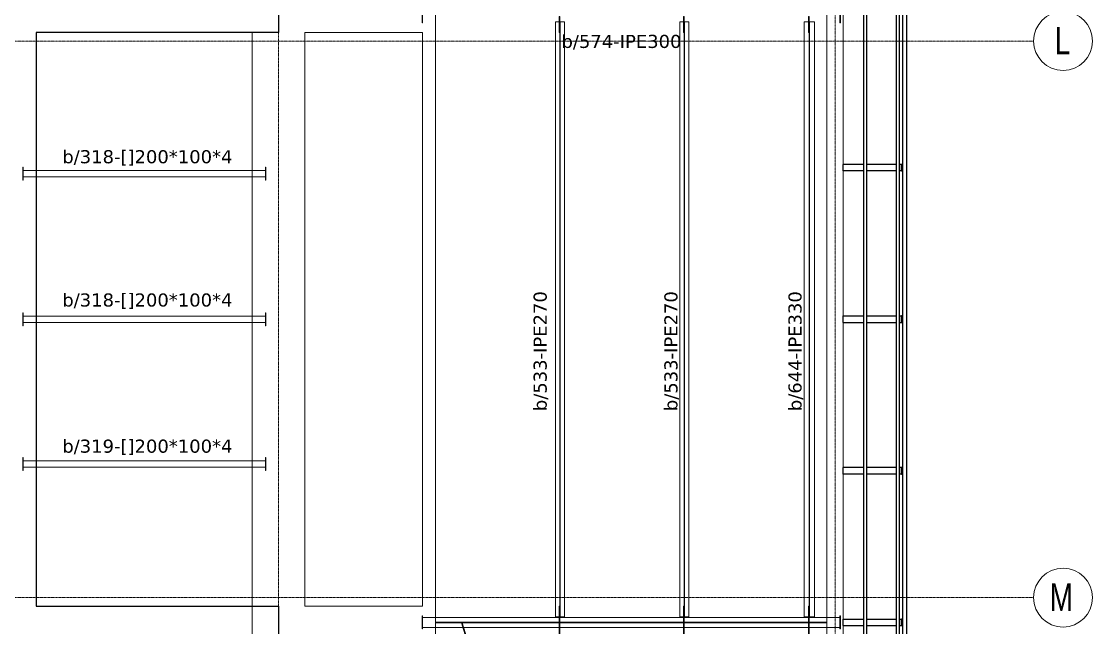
# Model space of a CAD drawing. Header units: millimetres. Extents: x -900 to 76657, y -21218 to 30615.
# Drawn here: x 60299 to 76657, y 8042 to 17300 of the extents above; entities that cross this region are included whole.
import ezdxf
from ezdxf.enums import TextEntityAlignment as Align

# ---------------------------------------------------------------- set-up
doc = ezdxf.new("R2010")
doc.units = ezdxf.units.MM
doc.header["$LTSCALE"] = 0.9
doc.linetypes.add('Grid Line', pattern=[3.33375, 1.905, -0.47625, 0.47625, -0.47625])
for name, color, linetype, lineweight in [('0-1', 7, 'Continuous', 5), ('A_ALMA', 255, 'Continuous', 5), ('E_EJES', 8, 'Continuous', 9), ('E_EJES-1', 8, 'Grid Line', 9), ('E_MUROS-1', 2, 'Continuous', 25), ('E_TEXTO', 3, 'Continuous', 9), ('E_VIGAS', 5, 'Continuous', 9), ('E_VIGAS-1', 5, 'Continuous', 25), ('E_VIGAS-2', 1, 'Continuous', 25), ('P-PLATINA', 6, 'Continuous', 15), ('VIGAS_HCB', 253, 'Continuous', 15)]:
    doc.layers.add(name, color=color, linetype=linetype, lineweight=lineweight)
doc.styles.add('Swis721 LtCn BT', font='swisscl.ttf', dxfattribs={"height": 0.42})
doc.styles.add('VERDANA', font='verdana.ttf')

# ---------------------------------------------------------------- blocks, each defined once
blk = doc.blocks.new('EST_SFM_VIGA-METALICA-SECCION-C - EST_SFM_VIGA-METALICA-UPN100-1529792-_50_00m_N_E_-NIVEL-13 DOC')
at = {"layer": 'E_VIGAS-2'}
for p, q in [((13.831, 0.032), (-13.129, 0.032)), ((-13.047, -0.018), (13.749, -0.018))]:
    blk.add_line(p, q, dxfattribs=at)
blk = doc.blocks.new('EST_SFM_VIGA-METALICA-SECCION-C - EST_SFM_VIGA-METALICA-UPN100-1530878-_50_00m_N_E_-NIVEL-13 DOC')
at = {"layer": 'E_VIGAS-2'}
for p, q in [((14.54, 0.018), (-14.294, 0.018)), ((-14.294, -0.032), (14.54, -0.032))]:
    blk.add_line(p, q, dxfattribs=at)
blk = doc.blocks.new('EST_SFM_VIGA-METALICA-SECCION-C - EST_SFM_VIGA-METALICA-UPN160-1529890-_50_00m_N_E_-NIVEL-13 DOC')
at = {"layer": 'E_VIGAS-1'}
for p, q in [((14.442, 0.018), (-14.49, 0.018)), ((-14.485, -0.047), (14.437, -0.047))]:
    blk.add_line(p, q, dxfattribs=at)
blk = doc.blocks.new('DCTIB_CNI_EST_MOD-1A-FAC_0001_rvt-1-_50_00m_N_E_-NIVEL-13 DOC')
at = {"layer": 'E_VIGAS-1'}
for p, q in [((-6.037, 155.678), (-6.037, 155.778)), ((-5.727, 155.778), (-6.037, 155.778)), ((-5.227, 155.778), (-5.677, 155.778)), ((-5.149, 155.778), (-5.177, 155.778)), ((-5.149, 155.778), (-5.149, 155.678)), ((-5.149, 155.678), (-5.149, 155.778)), ((-5.149, 155.778), (-5.148, 155.778)), ((-5.148, 155.778), (-5.148, 155.741)), ((-5.129, 155.778), (-5.148, 155.778)), ((-5.727, 155.678), (-6.037, 155.678)), ((-5.227, 155.678), (-5.677, 155.678)), ((-5.149, 155.678), (-5.177, 155.678)), ((-5.148, 155.678), (-5.149, 155.678)), ((-5.148, 155.731), (-5.143, 155.731)), ((-5.143, 155.731), (-5.148, 155.731)), ((-5.148, 155.731), (-5.143, 155.731)), ((-5.143, 155.725), (-5.148, 155.725)), ((-5.143, 155.725), (-5.148, 155.725)), ((-5.148, 155.725), (-5.143, 155.725)), ((-5.148, 155.716), (-5.148, 155.678)), ((-5.148, 155.678), (-5.129, 155.678)), ((-5.143, 155.731), (-5.129, 155.731)), ((-5.129, 155.725), (-5.143, 155.725)), ((-6.037, 153.364), (-6.037, 153.464)), ((-6.037, 153.464), (-5.727, 153.464)), ((-5.677, 153.464), (-5.227, 153.464)), ((-5.177, 153.464), (-5.149, 153.464)), ((-5.149, 153.464), (-5.149, 153.364)), ((-5.149, 153.464), (-5.148, 153.464)), ((-5.149, 153.364), (-5.149, 153.464)), ((-5.129, 153.464), (-5.148, 153.464)), ((-5.148, 153.464), (-5.148, 153.426)), ((-6.037, 153.364), (-5.727, 153.364)), ((-5.677, 153.364), (-5.227, 153.364)), ((-5.177, 153.364), (-5.149, 153.364)), ((-5.148, 153.364), (-5.149, 153.364)), ((-5.148, 153.417), (-5.143, 153.417)), ((-5.143, 153.417), (-5.148, 153.417)), ((-5.148, 153.417), (-5.143, 153.417)), ((-5.143, 153.411), (-5.148, 153.411)), ((-5.143, 153.411), (-5.148, 153.411)), ((-5.148, 153.411), (-5.143, 153.411)), ((-5.148, 153.401), (-5.148, 153.364)), ((-5.148, 153.364), (-5.129, 153.364)), ((-5.143, 153.417), (-5.129, 153.417)), ((-5.129, 153.411), (-5.143, 153.411)), ((-6.037, 151.049), (-6.037, 151.149)), ((-5.727, 151.149), (-6.037, 151.149)), ((-5.727, 151.049), (-6.037, 151.049)), ((-5.227, 151.149), (-5.677, 151.149)), ((-5.227, 151.049), (-5.677, 151.049)), ((-5.149, 151.149), (-5.177, 151.149)), ((-5.149, 151.049), (-5.177, 151.049)), ((-5.149, 151.149), (-5.149, 151.049)), ((-5.149, 151.049), (-5.149, 151.149)), ((-5.149, 151.149), (-5.148, 151.149)), ((-5.148, 151.049), (-5.149, 151.049)), ((-5.148, 151.149), (-5.148, 151.112)), ((-5.129, 151.149), (-5.148, 151.149)), ((-5.148, 151.102), (-5.143, 151.102)), ((-5.143, 151.102), (-5.148, 151.102)), ((-5.148, 151.102), (-5.143, 151.102)), ((-5.143, 151.097), (-5.148, 151.097)), ((-5.143, 151.097), (-5.148, 151.097)), ((-5.148, 151.097), (-5.143, 151.097)), ((-5.148, 151.087), (-5.148, 151.049)), ((-5.148, 151.049), (-5.129, 151.049)), ((-5.143, 151.102), (-5.129, 151.102)), ((-5.129, 151.097), (-5.143, 151.097)), ((-6.038, 148.735), (-6.038, 148.835)), ((-6.038, 148.835), (-5.727, 148.835)), ((-6.038, 148.735), (-5.727, 148.735)), ((-5.677, 148.835), (-5.227, 148.835)), ((-5.677, 148.735), (-5.227, 148.735)), ((-5.177, 148.835), (-5.149, 148.835)), ((-5.177, 148.735), (-5.149, 148.735)), ((-5.149, 148.835), (-5.149, 148.735)), ((-5.149, 148.835), (-5.148, 148.835)), ((-5.149, 148.735), (-5.149, 148.835)), ((-5.148, 148.735), (-5.149, 148.735)), ((-5.129, 148.835), (-5.148, 148.835)), ((-5.148, 148.835), (-5.148, 148.798)), ((-5.148, 148.788), (-5.143, 148.788)), ((-5.143, 148.788), (-5.148, 148.788)), ((-5.148, 148.788), (-5.143, 148.788)), ((-5.143, 148.782), (-5.148, 148.782)), ((-5.143, 148.782), (-5.148, 148.782)), ((-5.148, 148.782), (-5.143, 148.782)), ((-5.148, 148.772), (-5.148, 148.735)), ((-5.148, 148.735), (-5.129, 148.735)), ((-5.143, 148.788), (-5.129, 148.788)), ((-5.129, 148.782), (-5.143, 148.782))]:
    blk.add_line(p, q, dxfattribs=at)
for points, knots in [([(-5.148, 155.741), (-5.148, 155.74), (-5.148, 155.738), (-5.147, 155.736), (-5.147, 155.734), (-5.146, 155.732), (-5.145, 155.731), (-5.143, 155.731), (-5.143, 155.731)], [0, 0, 0, 0, 0.142857, 0.285714, 0.428571, 0.571429, 0.785714, 1, 1, 1, 1]), ([(-5.143, 155.725), (-5.143, 155.725), (-5.144, 155.725), (-5.145, 155.725), (-5.146, 155.724), (-5.147, 155.722), (-5.147, 155.721), (-5.147, 155.72), (-5.148, 155.718), (-5.148, 155.717), (-5.148, 155.716)], [0, 0, 0, 0, 0.142857, 0.285714, 0.428571, 0.571429, 0.678571, 0.732143, 0.785714, 1, 1, 1, 1]), ([(-5.148, 153.426), (-5.148, 153.426), (-5.148, 153.424), (-5.147, 153.422), (-5.147, 153.42), (-5.146, 153.418), (-5.145, 153.417), (-5.143, 153.417), (-5.143, 153.417)], [0, 0, 0, 0, 0.142857, 0.285714, 0.428571, 0.571429, 0.785714, 1, 1, 1, 1]), ([(-5.143, 153.411), (-5.143, 153.411), (-5.144, 153.411), (-5.145, 153.41), (-5.146, 153.409), (-5.147, 153.408), (-5.147, 153.406), (-5.147, 153.405), (-5.148, 153.404), (-5.148, 153.402), (-5.148, 153.401)], [0, 0, 0, 0, 0.142857, 0.285714, 0.428571, 0.571429, 0.678571, 0.732143, 0.785714, 1, 1, 1, 1]), ([(-5.148, 151.112), (-5.148, 151.111), (-5.148, 151.11), (-5.147, 151.107), (-5.147, 151.105), (-5.146, 151.104), (-5.145, 151.102), (-5.143, 151.102), (-5.143, 151.102)], [0, 0, 0, 0, 0.142857, 0.285714, 0.428571, 0.571429, 0.785714, 1, 1, 1, 1]), ([(-5.143, 151.097), (-5.143, 151.097), (-5.144, 151.096), (-5.145, 151.096), (-5.146, 151.095), (-5.147, 151.093), (-5.147, 151.092), (-5.147, 151.091), (-5.148, 151.089), (-5.148, 151.088), (-5.148, 151.087)], [0, 0, 0, 0, 0.142857, 0.285714, 0.428571, 0.571429, 0.678571, 0.732143, 0.785714, 1, 1, 1, 1]), ([(-5.148, 148.798), (-5.148, 148.797), (-5.148, 148.795), (-5.147, 148.793), (-5.147, 148.791), (-5.146, 148.789), (-5.145, 148.788), (-5.143, 148.788), (-5.143, 148.788)], [0, 0, 0, 0, 0.142857, 0.285714, 0.428571, 0.571429, 0.785714, 1, 1, 1, 1]), ([(-5.143, 148.782), (-5.143, 148.782), (-5.144, 148.782), (-5.145, 148.781), (-5.146, 148.78), (-5.147, 148.779), (-5.147, 148.778), (-5.147, 148.777), (-5.148, 148.775), (-5.148, 148.774), (-5.148, 148.772)], [0, 0, 0, 0, 0.142857, 0.285714, 0.428571, 0.571429, 0.678571, 0.732143, 0.785714, 1, 1, 1, 1])]:
    blk.add_open_spline(points, degree=3, knots=knots, dxfattribs=at)
for name, p, rotation in [('EST_SFM_VIGA-METALICA-SECCION-C - EST_SFM_VIGA-METALICA-UPN160-1529890-_50_00m_N_E_-NIVEL-13 DOC', (-5.082, 153.388), 269.9999999999999), ('EST_SFM_VIGA-METALICA-SECCION-C - EST_SFM_VIGA-METALICA-UPN100-1530878-_50_00m_N_E_-NIVEL-13 DOC', (-5.195, 153.535), 270), ('EST_SFM_VIGA-METALICA-SECCION-C - EST_SFM_VIGA-METALICA-UPN100-1529792-_50_00m_N_E_-NIVEL-13 DOC', (-5.709, 153.763), 270.0000000000001)]:
    blk.add_blockref(name, p, dxfattribs=dict(at, rotation=rotation))
blk = doc.blocks.new('Grid - CNI_NOMBRE EJES-372759-_50_00m_N_E_-NIVEL-13 DOC')
at = {"layer": 'E_EJES'}
blk.add_circle((0, 0), 0.003, dxfattribs=at)

msp = doc.modelspace()

# ---------------------------------------------------------------- linework, layer by layer
at = {"layer": 'A_ALMA'}
for p, q in [((68520.7, 8205.2), (68520.7, 17295.2)), ((68527.3, 8205.2), (68527.3, 17295.2)), ((70420.7, 8205.2), (70420.7, 17295.2)), ((70427.3, 8205.2), (70427.3, 17295.2)), ((72327.9, 8207.7), (72327.9, 17295.3)), ((72335.4, 8207.7), (72335.4, 17295.3)), ((72589.8, 8123.7), (66635, 8123.7)), ((72589.8, 8116.6), (66635, 8116.6))]:
    msp.add_line(p, q, dxfattribs=at)
at = {"layer": 'E_EJES-1'}
for p, q in [((64223.8, -4505.6), (64223.8, 29714.8)), ((72723.8, -4505.6), (72723.8, 29714.8)), ((0, 17000), (75757.4, 17000)), ((0, 8500), (75757.4, 8500))]:
    msp.add_line(p, q, dxfattribs=at)
at = {"layer": 'E_MUROS-1'}
msp.add_lwpolyline([(64223.9, 17630.2), (64223.9, 17130.2), (60524, 17130.2), (60524, 8370.2), (64223.9, 8370.2), (64223.9, 7870.2), (55723.9, 7870.2), (55723.9, 8370.2), (60124, 8370.2), (60124, 17130.2), (55723.9, 17130.2), (55723.9, 17630.2)], close=True, dxfattribs=at)
at = {"layer": 'E_VIGAS', "color": 30, "true_color": 0xf26722}
for points in [[(10824.8, 26595.9), (10824.8, -1095.9), (66625, -1095.8), (66625, 26595.9)], [(72599.8, 235), (72849.8, 235), (72849.8, 25265), (72599.8, 25265)], [(64625, 17132.5), (64625.1, 8370.1), (66425, 8370.1), (66425, 17132.5)]]:
    msp.add_lwpolyline(points, close=True, dxfattribs=at)
msp.add_lwpolyline([(60924.8, 7870.2), (60924.8, 7870.2), (60923.8, 7370), (60458.8, 7370.2), (60458.8, 7370.2), (56310.5, 7370.1), (56145.1, 490), (63825.1, 490), (63825, 17130.2)], dxfattribs=at)
at = {"layer": 'P-PLATINA'}
for points in [[(68510.7, 17132.7), (68520.7, 17132.7), (68520.7, 17376.7), (68510.7, 17376.7)], [(70410.7, 17132.7), (70420.7, 17132.7), (70420.7, 17376.7), (70410.7, 17376.7)], [(72317.9, 17132.7), (72327.9, 17132.7), (72327.9, 17376.7), (72317.9, 17376.7)], [(68510.7, 8367.8), (68520.7, 8367.8), (68520.7, 8123.8), (68510.7, 8123.8)], [(70410.7, 8367.8), (70420.7, 8367.8), (70420.7, 8123.8), (70410.7, 8123.8)], [(72317.9, 8367.7), (72327.9, 8367.7), (72327.9, 8123.7), (72317.9, 8123.7)], [(67102.1, 7883.4), (67092.5, 7880.5), (67020.8, 8113.7), (67030.4, 8116.6)], [(68510.7, 8116.6), (68520.7, 8116.6), (68520.7, 7872.6), (68510.7, 7872.6)], [(70410.7, 7872.7), (70420.7, 7872.7), (70420.7, 8116.7), (70410.7, 8116.7)], [(72317.9, 7872.7), (72327.9, 7872.7), (72327.9, 8116.7), (72317.9, 8116.7)]]:
    msp.add_lwpolyline(points, close=True, dxfattribs=at)
at = {"layer": 'VIGAS_HCB', "color": 8}
for points in [[(66419, 17480.2), (66419, 17280.2), (66425, 17280.2), (66425, 17480.2)], [(72799.8, 17480.2), (72799.8, 17280.2), (72805.8, 17280.2), (72805.8, 17480.2)], [(66419, 8222.5), (66419, 8022.5), (66425, 8022.5), (66425, 8222.5)], [(72799.8, 8220.2), (72799.8, 8020.2), (72805.8, 8020.2), (72805.8, 8220.2)]]:
    msp.add_lwpolyline(points, close=True, dxfattribs=at)
at = {"layer": 'VIGAS_HCB'}
for points in [[(68456.5, 17295.2), (68591.5, 17295.2), (68591.5, 8205.2), (68456.5, 8205.2)], [(70356.5, 17295.2), (70491.5, 17295.2), (70491.5, 8205.2), (70356.5, 8205.2)], [(72411.6, 8205.2), (72251.6, 8205.2), (72251.6, 17295.2), (72411.6, 17295.2)], [(60318.2, 15075.2), (60318.2, 14875.2), (60324.2, 14875.2), (60324.2, 15075.2)], [(64025.2, 15075.2), (64025.2, 14875.2), (64031.2, 14875.2), (64031.2, 15075.2)], [(64025.2, 14925.2), (60736.7, 14925.2), (60324.2, 14925.2), (60324.2, 15025.2), (64025.2, 15025.2)], [(60318.2, 12850), (60318.2, 12650), (60324.2, 12650), (60324.2, 12850)], [(64025.2, 12700), (60736.7, 12700), (60324.2, 12700), (60324.2, 12800), (64025.2, 12800)], [(64025.2, 12850), (64025.2, 12650), (64031.2, 12650), (64031.2, 12850)], [(60318, 10640.2), (60318, 10440.2), (60324, 10440.2), (60324, 10640.2)], [(64025.1, 10640.2), (64025.1, 10440.2), (64031.1, 10440.2), (64031.1, 10640.2)], [(64025.1, 10490.2), (60736.5, 10490.2), (60324, 10490.2), (60324, 10590.2), (64025.1, 10590.2)], [(66425, 8195.2), (72799.8, 8195.2), (72799.8, 8045.2), (66425, 8045.2)]]:
    msp.add_lwpolyline(points, close=True, dxfattribs=at)

# ---------------------------------------------------------------- block references
at = {"layer": '0-1', "xscale": 999.9999999999866, "yscale": 999.9999999999866, "zscale": 999.9999999999866}
msp.add_blockref('DCTIB_CNI_EST_MOD-1A-FAC_0001_rvt-1-_50_00m_N_E_-NIVEL-13 DOC', (78885.9, -140662.4), dxfattribs=at)
at = {"layer": 'E_EJES', "xscale": 149999.9999999978, "yscale": 149999.9999999978, "zscale": 149999.9999999978, "rotation": 269.9999999999994}
for p in [(76207.4, 17000), (76207.4, 8500)]:
    msp.add_blockref('Grid - CNI_NOMBRE EJES-372759-_50_00m_N_E_-NIVEL-13 DOC', p, dxfattribs=at)

# ---------------------------------------------------------------- texts
at = {"layer": 'E_EJES', "char_height": 420, "attachment_point": 1, "style": 'Swis721 LtCn BT'}
for s, insert, width in [('L', (76079.7, 17216.7), 288.607), ('M', (76000.2, 8716.7), 481.012)]:
    msp.add_mtext(s, dxfattribs=dict(at, insert=insert, width=width))
at = {"layer": 'E_TEXTO', "style": 'VERDANA'}
for s, p in [('b/318-[]200*100*4', (62222.5, 15133.7)), ('b/318-[]200*100*4', (62222.5, 12945.3)), ('b/319-[]200*100*4', (62222.5, 10712.8))]:
    msp.add_text(s, height=200, dxfattribs=at).set_placement(p, align=Align.CENTER)
at = {"layer": 'E_TEXTO', "insert": (68546.4, 17095.2), "char_height": 200, "width": 1206.139, "attachment_point": 1, "style": 'VERDANA'}
msp.add_mtext('b/574-IPE300', dxfattribs=at)
at = {"layer": 'E_TEXTO', "char_height": 200, "width": 1206.139, "attachment_point": 1, "rotation": 90, "style": 'VERDANA'}
for s, insert in [('b/533-IPE270', (68120.7, 11347.4)), ('b/533-IPE270', (70117.7, 11347.4)), ('b/644-IPE330', (72012.8, 11347.4))]:
    msp.add_mtext(s, dxfattribs=dict(at, insert=insert))

doc.saveas('drawing.dxf')
